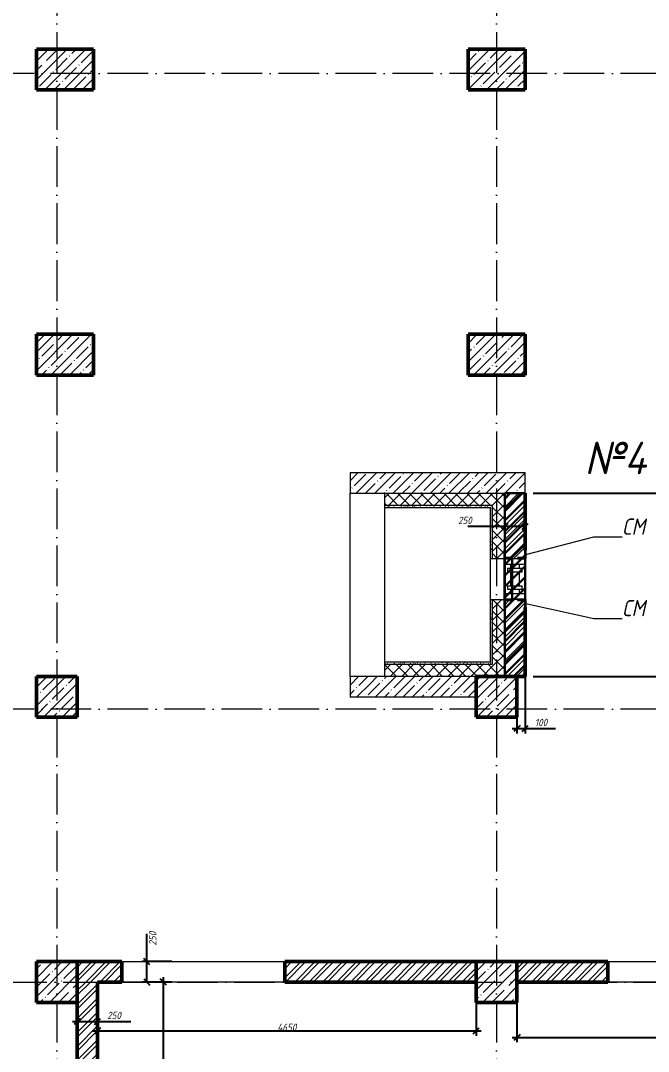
# Model space of a CAD drawing. Header units: millimetres. Extents: x -356862 to 418287, y 0 to 839748.
# Drawn here: x -273446 to -265737, y 510096 to 522746 of the extents above; entities that cross this region are included whole.
import ezdxf

# ---------------------------------------------------------------- set-up
doc = ezdxf.new("R2010")
doc.units = ezdxf.units.MM
doc.linetypes.add('50_200_ШТРИХ_1Т_ш5_п1_п1_', pattern=[700, 500, -100, 0, -100])
for name, color, linetype, lineweight in [('0) Кирпич подвал', 20, 'Continuous', 30), ('A-____-____-DIMS', 7, 'Continuous', 9), ('A-GENM-____-IDEN', 7, 'Continuous', 9), ('A-GENM-____-MCUT', 7, 'Continuous', 25), ('A-GENM-____-OTLN', 7, 'Continuous', 9), ('A-GENM-____-OTLN-1', 7, 'Continuous', 25), ('A-WALL-____-MCUT-1', 7, 'Continuous', 9), ('A-WALL-____-MCUT-2', 7, 'Continuous', 50), ('A-WALL-____-MCUT-3', 7, 'Continuous', 9), ('A-WALL-____-OTLN', 7, 'Continuous', 9), ('A-WALL-____-PATT-1', 7, 'Continuous', 9), ('A-WALL-FNSH-MCUT-1', 7, 'Continuous', 9), ('G-____-____-TEXT', 7, 'Continuous', 9), ('S-BEAM-____-OTLN', 7, 'Continuous', 9), ('S-COLS-____-MCUT', 7, 'Continuous', 50), ('S-COLS-____-OTLN', 7, 'Continuous', 9), ('S-GRID-____-OTLN-1', 7, '50_200_ШТРИХ_1Т_ш5_п1_п1_', 9)]:
    doc.layers.add(name, color=color, linetype=linetype, lineweight=lineweight)
for name, color, linetype, lineweight, true_color in [('A-WALL-____-OTLN-1', 7, 'Continuous', 9, 0x800000), ('A-WALL-____-PATT-2', 7, 'Continuous', 9, 0x787878), ('A-WALL-____-PATT-3', 9, 'Continuous', 9, 0x808080)]:
    doc.layers.add(name, color=color, linetype=linetype, lineweight=lineweight, true_color=true_color)
doc.styles.add('ISOCPEUR_I', font='isocpeui.ttf', dxfattribs={"width": 0.9, "height": 2.5})
doc.styles.add('ISOCPEUR_I_2', font='isocpeui.ttf', dxfattribs={"width": 0.85, "height": 2.3})
doc.styles.add('ISOCPEUR_I_7', font='isocpeui.ttf', dxfattribs={"width": 0.9, "height": 90})
doc.styles.add('СПДС', font='isocpeur.ttf', dxfattribs={"width": 0.9})
doc.dimstyles.new('ISO-1_8_0_9К_СРЕДНИЙ_Кладочные', dxfattribs={"dimscale": 304.8, "dimtxt": 89.638306, "dimasz": 0.246063, "dimexe": 0.19685, "dimexo": 0, "dimgap": 0, "dimtad": 1, "dimdec": 3, "dimrnd": 0.001, "dimdsep": 46, "dimtxsty": 'ISOCPEUR_I_7', "dimblk1": 'OBLIQUE', "dimblk2": 'OBLIQUE', "dimsah": 1, "dimcen": 0.09, "dimdle": 0.19685, "dimazin": 0, "dimtfac": 1, "dimtdec": 4, "dimtix": 1, "dimtmove": 2, "dimatfit": 3, "dimfxl": 1, "dimtvp": 1, "dimtolj": 1, "dimtzin": 0, "dimarcsym": 2})
doc.dimstyles.new('ISO-1_8_0_9К_СРЕДНИЙ_Кладочные_1', dxfattribs={"dimscale": 304.8, "dimtxt": 89.638306, "dimasz": 0.246063, "dimexe": 0.19685, "dimexo": 0, "dimgap": 0, "dimtad": 1, "dimdec": 3, "dimrnd": 0.001, "dimdsep": 46, "dimtxsty": 'ISOCPEUR_I_7', "dimblk1": 'OBLIQUE', "dimblk2": 'OBLIQUE', "dimsah": 1, "dimcen": 0.09, "dimdle": 0.19685, "dimazin": 0, "dimtfac": 1, "dimtdec": 4, "dimtix": 1, "dimtmove": 0, "dimatfit": 3, "dimfxl": 1, "dimtvp": 1, "dimtolj": 1, "dimtzin": 0, "dimarcsym": 2})
doc.dimstyles.new('Размера А3', dxfattribs={"dimtxt": 200, "dimasz": 100, "dimexe": 70, "dimexo": 100, "dimgap": 20, "dimtad": 1, "dimdec": 0, "dimrnd": 10, "dimzin": 0, "dimdsep": 46, "dimtxsty": 'СПДС', "dimblk": 'ARROWHEAD_6', "dimcen": 1, "dimclrd": 256, "dimclre": 256, "dimclrt": 256, "dimazin": 0, "dimtfac": 1, "dimtdec": 0, "dimtmove": 2, "dimatfit": 3, "dimfxl": 1, "dimtolj": 1, "dimtzin": 0, "dimarcsym": 0})
pattern_1 = [(45, (-350751.34, 459015.94), (-85.53659, 85.53659), []), (45, (-350694.32, 459015.94), (-85.53659, 85.53659), [])]
pattern_2 = [(45, (-350751.34, 459015.94), (-114.04925, 114.04925), []), (45, (-350637.3, 459015.94), (-114.04925, 114.04925), [201.612, -40.322, 3.353, -36.97])]
pattern_3 = [(0, (-350751.343, 459015.94), (81.28, 20.32), [3.353, -57.607, 3.353, -57.607, -325.12]), (0, (-350751.343, 459015.94), (81.28, 20.32), [-121.92, 3.353, -118.567, 3.353, -57.607, -142.24]), (0, (-350751.343, 459015.94), (81.28, 20.32), [-304.8, 3.353, -37.287, 3.353, -98.247]), (120, (-350720.863, 459026.1), (-58.2376362, 60.230545), [3.353, -57.607, 3.353, -57.607, -325.12]), (120, (-350720.863, 459026.1), (-58.2376362, 60.230545), [-121.92, 3.353, -118.567, 3.353, -57.607, -142.24]), (120, (-350720.863, 459026.1), (-58.2376362, 60.230545), [-304.8, 3.353, -37.287, 3.353, -98.247]), (240, (-350710.703, 459066.74), (-23.0423638, -80.550545), [3.353, -57.607, 3.353, -57.607, -325.12]), (240, (-350710.703, 459066.74), (-23.0423638, -80.550545), [-121.92, 3.353, -118.567, 3.353, -57.607, -142.24]), (240, (-350710.703, 459066.74), (-23.0423638, -80.550545), [-304.8, 3.353, -37.287, 3.353, -98.247])]
pattern_4 = [(45, (-350751.34, 459015.94), (-70.71068, 70.71068), []), (135, (-350751.34, 459015.94), (-70.71068, -70.71068), [])]

# ---------------------------------------------------------------- blocks, each defined once
blk = doc.blocks.new('BSC_Колонна _Прямоугольная - 500х500-V29-АР1_Кладочный план подвала в осях 1-64_Ю-ЯЯ')
at = {"layer": 'S-COLS-____-OTLN'}
h = blk.add_hatch(dxfattribs=at)
h.set_pattern_fill('FP_36', color=256, style=0, pattern_type=2)
h.set_pattern_definition([(45, (-83150, -51931.04), (-114.04925, 114.04925), []), (45, (-83035.95, -51931.04), (-114.04925, 114.04925), [201.613, -40.323, 3.353, -36.97])])
h.paths.add_polyline_path([(-250, -250), (250, -250), (250, 250), (-250, 250)], flags=0)
at = {"layer": 'S-COLS-____-MCUT'}
for p, q in [((250, 250), (-250, 250)), ((-250, 250), (-250, -250)), ((250, -250), (250, 250)), ((-250, -250), (250, -250))]:
    blk.add_line(p, q, dxfattribs=at)
blk = doc.blocks.new('BSC_Колонна _Прямоугольная - 500х500-V30-АР1_Кладочный план подвала в осях 1-64_Ю-ЯЯ')
at = {"layer": 'S-COLS-____-OTLN'}
h = blk.add_hatch(dxfattribs=at)
h.set_pattern_fill('FP_37', color=256, style=0, pattern_type=2)
h.set_pattern_definition([(45, (-83150, -55431.04), (-114.04925, 114.04925), []), (45, (-83035.95, -55431.04), (-114.04925, 114.04925), [201.613, -40.323, 3.353, -36.97])])
h.paths.add_polyline_path([(-93, -250), (250, -250), (250, 250), (-250, 250), (-250, -250)], flags=0)
at = {"layer": 'S-COLS-____-MCUT'}
for p, q in [((250, 250), (-250, 250)), ((-250, 250), (-250, -250)), ((250, -250), (250, 250)), ((-250, -250), (250, -250))]:
    blk.add_line(p, q, dxfattribs=at)
blk = doc.blocks.new('BSC_Колонна _Прямоугольная - 500х500-V34-АР1_Кладочный план подвала в осях 1-64_Ю-ЯЯ')
at = {"layer": 'S-COLS-____-OTLN'}
h = blk.add_hatch(dxfattribs=at)
h.set_pattern_fill('FP_41', color=256, style=0, pattern_type=2)
h.set_pattern_definition([(45, (-77750, -55431.04), (-114.04925, 114.04925), []), (45, (-77635.95, -55431.04), (-114.04925, 114.04925), [201.613, -40.323, 3.353, -36.97])])
h.paths.add_polyline_path([(-250, -250), (250, -250), (250, 250), (-250, 250)], flags=0)
at = {"layer": 'S-COLS-____-MCUT'}
for p, q in [((250, 250), (-250, 250)), ((-250, 250), (-250, -250)), ((250, -250), (250, 250)), ((-250, -250), (250, -250))]:
    blk.add_line(p, q, dxfattribs=at)
blk = doc.blocks.new('BSC_Колонна _Прямоугольная - 500х500-25978818-АР1_Кладочный план подвала в осях 1-64_Ю-ЯЯ')
at = {"layer": 'S-COLS-____-OTLN'}
h = blk.add_hatch(dxfattribs=at)
h.set_pattern_fill('FP_58', color=256, style=0, pattern_type=2)
h.set_pattern_definition([(45, (-77750, -51931.04), (-114.04925, 114.04925), []), (45, (-77635.95, -51931.04), (-114.04925, 114.04925), [201.613, -40.323, 3.353, -36.97])])
h.paths.add_polyline_path([(-250, -250), (250, -250), (250, 250), (-250, 250)], flags=0)
at = {"layer": 'S-COLS-____-MCUT'}
for p, q in [((250, 250), (-250, 250)), ((-250, 250), (-250, -250)), ((250, -250), (250, 250)), ((-250, -250), (250, -250))]:
    blk.add_line(p, q, dxfattribs=at)
blk = doc.blocks.new('BSC_Колонна _Прямоугольная - 500х700-V116-АР1_Кладочный план подвала в осях 1-64_Ю-ЯЯ')
at = {"layer": 'S-COLS-____-OTLN'}
h = blk.add_hatch(dxfattribs=at)
h.set_pattern_fill('FP_132', color=256, style=0, pattern_type=2)
h.set_pattern_definition([(315, (-63131.04, 77850), (114.04925, 114.04925), []), (315, (-63131.04, 77735.95), (114.04925, 114.04925), [201.613, -40.323, 3.353, -36.97])])
h.paths.add_polyline_path([(-250, 350), (-250, -350), (250, -350), (250, 350)], flags=0)
at = {"layer": 'S-COLS-____-MCUT'}
for p, q in [((250, 350), (-250, 350)), ((-250, 350), (-250, -350)), ((250, -350), (250, 350)), ((-250, -350), (250, -350))]:
    blk.add_line(p, q, dxfattribs=at)
blk = doc.blocks.new('BSC_Колонна _Прямоугольная - 500х700-V117-АР1_Кладочный план подвала в осях 1-64_Ю-ЯЯ')
at = {"layer": 'S-COLS-____-OTLN'}
h = blk.add_hatch(dxfattribs=at)
h.set_pattern_fill('FP_133', color=256, style=0, pattern_type=2)
h.set_pattern_definition([(315, (-63131.04, 83150), (114.04925, 114.04925), []), (315, (-63131.04, 83035.95), (114.04925, 114.04925), [201.613, -40.323, 3.353, -36.97])])
h.paths.add_polyline_path([(-250, -350), (250, -350), (250, 350), (-250, 350)], flags=0)
at = {"layer": 'S-COLS-____-MCUT'}
for p, q in [((250, 350), (-250, 350)), ((-250, 350), (-250, -350)), ((250, -350), (250, 350)), ((-250, -350), (250, -350))]:
    blk.add_line(p, q, dxfattribs=at)
blk = doc.blocks.new('BSC_Колонна _Прямоугольная - 500х700-V136-АР1_Кладочный план подвала в осях 1-64_Ю-ЯЯ')
at = {"layer": 'S-COLS-____-OTLN'}
h = blk.add_hatch(dxfattribs=at)
h.set_pattern_fill('FP_153', color=256, style=0, pattern_type=2)
h.set_pattern_definition([(315, (-59631.04, 77850), (114.04925, 114.04925), []), (315, (-59631.04, 77735.95), (114.04925, 114.04925), [201.613, -40.323, 3.353, -36.97])])
h.paths.add_polyline_path([(-250, 350), (-250, -350), (250, -350), (250, 350)], flags=0)
at = {"layer": 'S-COLS-____-MCUT'}
for p, q in [((250, 350), (-250, 350)), ((-250, 350), (-250, -350)), ((250, -350), (250, 350)), ((-250, -350), (250, -350))]:
    blk.add_line(p, q, dxfattribs=at)
blk = doc.blocks.new('BSC_Колонна _Прямоугольная - 500х700-V137-АР1_Кладочный план подвала в осях 1-64_Ю-ЯЯ')
at = {"layer": 'S-COLS-____-OTLN'}
h = blk.add_hatch(dxfattribs=at)
h.set_pattern_fill('FP_154', color=256, style=0, pattern_type=2)
h.set_pattern_definition([(315, (-59631.04, 83150), (114.04925, 114.04925), []), (315, (-59631.04, 83035.95), (114.04925, 114.04925), [201.613, -40.323, 3.353, -36.97])])
h.paths.add_polyline_path([(-250, -350), (250, -350), (250, 350), (-250, 350)], flags=0)
at = {"layer": 'S-COLS-____-MCUT'}
for p, q in [((250, 350), (-250, 350)), ((-250, 350), (-250, -350)), ((250, -350), (250, 350)), ((-250, -350), (250, -350))]:
    blk.add_line(p, q, dxfattribs=at)
blk = doc.blocks.new('154_Стойка_СКБ_Уголок - СМ-1555_250-37025294-АР1_Кладочный план подвала в осях 1-64_Ю-ЯЯ')
at = {"layer": 'A-GENM-____-MCUT'}
for p, q in [((125, 183), (125, 83)), ((225, 183), (125, 183)), ((133, 83), (133, 175)), ((133, 175), (225, 175)), ((225, 175), (225, 183)), ((125, 83), (133, 83)), ((133, 17), (125, 17)), ((125, 17), (125, -83)), ((133, -75), (133, 17)), ((125, -83), (225, -83)), ((225, -75), (133, -75)), ((225, -83), (225, -75))]:
    blk.add_line(p, q, dxfattribs=at)
blk = doc.blocks.new('Стойка_Влож_Полоса боковая - Полоса-28213942-АР1_Кладочный план подвала в осях 1-64_Ю-ЯЯ')
at = {"layer": 'A-GENM-____-OTLN'}
for p, q in [((-5, 60), (0, 60)), ((-5, -60), (-5, 60)), ((0, 33), (0, -33)), ((0, -60), (-5, -60))]:
    blk.add_line(p, q, dxfattribs=at)
blk = doc.blocks.new('ПР_Уголок - ПР_Уголок-37037587-АР1_Кладочный план подвала в осях 1-64_Ю-ЯЯ')
at = {"layer": 'S-BEAM-____-OTLN'}
for p, q in [((83244, 56626), (83244, 57131)), ((83319, 57056), (83319, 57006)), ((83319, 56966), (83319, 56791)), ((83319, 56751), (83319, 56701))]:
    blk.add_line(p, q, dxfattribs=at)
blk = doc.blocks.new('ПР_Уголок - ПР_Уголок-37037741-АР1_Кладочный план подвала в осях 1-64_Ю-ЯЯ')
at = {"layer": 'S-BEAM-____-OTLN'}
for p, q in [((83431, 57006), (83431, 57056)), ((83506, 57131), (83506, 56626)), ((83431, 56791), (83431, 56966)), ((83431, 56701), (83431, 56751))]:
    blk.add_line(p, q, dxfattribs=at)
blk = doc.blocks.new('ПР_Уголок - ПР_Уголок-37038198-АР1_Кладочный план подвала в осях 1-64_Ю-ЯЯ')
at = {"layer": 'S-BEAM-____-OTLN'}
for p, q in [((0, -6), (0, 0)), ((250, 0), (250, -6)), ((0, -75), (0, -6)), ((250, -6), (0, -6)), ((250, -75), (0, -75)), ((250, -6), (250, -75))]:
    blk.add_line(p, q, dxfattribs=at)
blk = doc.blocks.new('ПР_Уголок - ПР_Уголок-37038295-АР1_Кладочный план подвала в осях 1-64_Ю-ЯЯ')
at = {"layer": 'S-BEAM-____-OTLN'}
for p, q in [((0, 6), (0, 75)), ((0, 75), (250, 75)), ((0, 0), (0, 6)), ((0, 6), (250, 6)), ((250, 75), (250, 6)), ((250, 6), (250, 0))]:
    blk.add_line(p, q, dxfattribs=at)
blk = doc.blocks.new('ПР_Пластина - ПР_Пластина-27605713-АР1_Кладочный план подвала в осях 1-64_Ю-ЯЯ')
at = {"layer": 'S-BEAM-____-OTLN'}
for p, q in [((40, 180), (0, 180)), ((0, 180), (0, 0)), ((40, 0), (40, 180)), ((0, 0), (40, 0))]:
    blk.add_line(p, q, dxfattribs=at)
blk = doc.blocks.new('_Oblique')
at = {"color": 0, "linetype": 'ByBlock', "lineweight": -2}
blk.add_line((-0.5, -0.5), (0.5, 0.5), dxfattribs=at)
blk = doc.blocks.new('*D8335')
at = {"layer": 'A-____-____-DIMS', "color": 0, "lineweight": -2, "transparency": 16777216}
for p, q in [((-267501, 516537), (-267956, 516537)), ((-267251, 516537), (-267561, 516537)), ((-267501, 516528), (-267501, 516597)), ((-267251, 516528), (-267251, 516597))]:
    blk.add_line(p, q, dxfattribs=at)
at = {"layer": 'Defpoints', "color": 0, "transparency": 16777216}
for p in [(-267501, 516528), (-267251, 516537), (-267251, 516528)]:
    blk.add_point(p, dxfattribs=at)
at = {"layer": 'A-____-____-DIMS', "color": 0, "lineweight": -2, "transparency": 16777216, "xscale": 75, "yscale": 75, "zscale": 75, "rotation": 180}
blk.add_blockref('_Oblique', (-267501, 516537), dxfattribs=at)
at = {"layer": 'A-____-____-DIMS', "color": 0, "lineweight": -2, "transparency": 16777216, "xscale": 75, "yscale": 75, "zscale": 75}
blk.add_blockref('_Oblique', (-267251, 516537), dxfattribs=at)
at = {"layer": 'A-____-____-DIMS', "color": 0, "transparency": 16777216, "insert": (-268075, 516657), "char_height": 90, "width": 409.58, "attachment_point": 1, "line_spacing_factor": 1.149209, "style": 'ISOCPEUR_I_7'}
blk.add_mtext('\\A1;250', dxfattribs=at)
blk = doc.blocks.new('*D8348')
at = {"layer": 'A-____-____-DIMS', "color": 0, "lineweight": -2, "transparency": 16777216}
for p, q in [((-271895, 511197), (-271895, 511540)), ((-271895, 510947), (-271895, 511257)), ((-271588, 511197), (-271955, 511197)), ((-271588, 510947), (-271955, 510947))]:
    blk.add_line(p, q, dxfattribs=at)
at = {"layer": 'Defpoints', "color": 0, "transparency": 16777216}
for p in [(-271588, 511197), (-271895, 510947), (-271588, 510947)]:
    blk.add_point(p, dxfattribs=at)
at = {"layer": 'A-____-____-DIMS', "color": 0, "lineweight": -2, "transparency": 16777216, "xscale": 75, "yscale": 75, "zscale": 75}
for p, rotation in [((-271895, 511197), 90), ((-271895, 510947), 270)]:
    blk.add_blockref('_Oblique', p, dxfattribs=dict(at, rotation=rotation))
at = {"layer": 'A-____-____-DIMS', "color": 0, "transparency": 16777216, "insert": (-271869, 511395), "char_height": 90, "width": 409.58, "attachment_point": 1, "rotation": 90, "line_spacing_factor": 1.149209, "style": 'ISOCPEUR_I_7'}
blk.add_mtext('\\A1;250', dxfattribs=at)
blk = doc.blocks.new('*D8349')
at = {"layer": 'A-____-____-DIMS', "color": 0, "lineweight": -2, "transparency": 16777216}
for p, q in [((-271694, 511007), (-271694, 505387)), ((-271588, 510947), (-271754, 510947)), ((-272751, 505447), (-271634, 505447))]:
    blk.add_line(p, q, dxfattribs=at)
at = {"layer": 'Defpoints', "color": 0, "transparency": 16777216}
for p in [(-271588, 510947), (-272751, 505447), (-271694, 505447)]:
    blk.add_point(p, dxfattribs=at)
at = {"layer": 'A-____-____-DIMS', "color": 0, "lineweight": -2, "transparency": 16777216, "xscale": 75, "yscale": 75, "zscale": 75}
for p, rotation in [((-271694, 510947), 90), ((-271694, 505447), 270)]:
    blk.add_blockref('_Oblique', p, dxfattribs=dict(at, rotation=rotation))
at = {"layer": 'A-____-____-DIMS', "color": 0, "transparency": 16777216, "insert": (-271739, 508197), "char_height": 90, "width": 546.1, "attachment_point": 5, "rotation": 90, "style": 'ISOCPEUR_I_7'}
blk.add_mtext('\\A1;5500', dxfattribs=at)
blk = doc.blocks.new('*D8352')
at = {"layer": 'A-____-____-DIMS', "color": 0, "lineweight": -2, "transparency": 16777216}
for p, q in [((-272751, 510697), (-272751, 510402)), ((-272811, 510462), (-272501, 510462)), ((-272501, 510453), (-272501, 510522)), ((-272501, 510462), (-272093, 510462))]:
    blk.add_line(p, q, dxfattribs=at)
at = {"layer": 'Defpoints', "color": 0, "transparency": 16777216}
for p in [(-272751, 510697), (-272501, 510462), (-272501, 510453)]:
    blk.add_point(p, dxfattribs=at)
at = {"layer": 'A-____-____-DIMS', "color": 0, "lineweight": -2, "transparency": 16777216, "xscale": 75, "yscale": 75, "zscale": 75, "rotation": 180}
blk.add_blockref('_Oblique', (-272751, 510462), dxfattribs=at)
at = {"layer": 'A-____-____-DIMS', "color": 0, "lineweight": -2, "transparency": 16777216, "xscale": 75, "yscale": 75, "zscale": 75}
blk.add_blockref('_Oblique', (-272501, 510462), dxfattribs=at)
at = {"layer": 'A-____-____-DIMS', "color": 0, "transparency": 16777216, "insert": (-272384, 510582), "char_height": 90, "width": 409.58, "attachment_point": 1, "line_spacing_factor": 1.149209, "style": 'ISOCPEUR_I_7'}
blk.add_mtext('\\A1;250', dxfattribs=at)
blk = doc.blocks.new('*D8353')
at = {"layer": 'A-____-____-DIMS', "color": 0, "lineweight": -2, "transparency": 16777216}
for p, q in [((-267851, 510947), (-267851, 510287)), ((-272501, 510453), (-272501, 510287)), ((-272561, 510347), (-267791, 510347))]:
    blk.add_line(p, q, dxfattribs=at)
at = {"layer": 'Defpoints', "color": 0, "transparency": 16777216}
for p in [(-267851, 510947), (-272501, 510453), (-267851, 510347)]:
    blk.add_point(p, dxfattribs=at)
at = {"layer": 'A-____-____-DIMS', "color": 0, "lineweight": -2, "transparency": 16777216, "xscale": 75, "yscale": 75, "zscale": 75, "rotation": 180}
blk.add_blockref('_Oblique', (-272501, 510347), dxfattribs=at)
at = {"layer": 'A-____-____-DIMS', "color": 0, "lineweight": -2, "transparency": 16777216, "xscale": 75, "yscale": 75, "zscale": 75}
blk.add_blockref('_Oblique', (-267851, 510347), dxfattribs=at)
at = {"layer": 'A-____-____-DIMS', "color": 0, "transparency": 16777216, "insert": (-270176, 510392), "char_height": 90, "width": 562.65, "attachment_point": 5, "style": 'ISOCPEUR_I_7'}
blk.add_mtext('\\A1;4650', dxfattribs=at)
blk = doc.blocks.new('*D8354')
at = {"layer": 'A-____-____-DIMS', "color": 0, "lineweight": -2, "transparency": 16777216}
for p, q in [((-267351, 510947), (-267351, 510207)), ((-263711, 510939), (-263711, 510207)), ((-267411, 510267), (-263651, 510267))]:
    blk.add_line(p, q, dxfattribs=at)
at = {"layer": 'Defpoints', "color": 0, "transparency": 16777216}
for p in [(-267351, 510947), (-263711, 510939), (-263711, 510267)]:
    blk.add_point(p, dxfattribs=at)
at = {"layer": 'A-____-____-DIMS', "color": 0, "lineweight": -2, "transparency": 16777216, "xscale": 75, "yscale": 75, "zscale": 75, "rotation": 180}
blk.add_blockref('_Oblique', (-267351, 510267), dxfattribs=at)
at = {"layer": 'A-____-____-DIMS', "color": 0, "lineweight": -2, "transparency": 16777216, "xscale": 75, "yscale": 75, "zscale": 75}
blk.add_blockref('_Oblique', (-263711, 510267), dxfattribs=at)
at = {"layer": 'A-____-____-DIMS', "color": 0, "transparency": 16777216, "insert": (-265531, 510312), "char_height": 90, "width": 562.65, "attachment_point": 5, "style": 'ISOCPEUR_I_7'}
blk.add_mtext('\\A1;3640', dxfattribs=at)
blk = doc.blocks.new('*D8388')
at = {"layer": 'A-____-____-DIMS', "color": 0, "lineweight": -2, "transparency": 16777216}
for p, q in [((-267251, 514697), (-267251, 513998)), ((-267351, 514197), (-267351, 513998)), ((-267411, 514058), (-267251, 514058)), ((-267251, 514058), (-266877, 514058))]:
    blk.add_line(p, q, dxfattribs=at)
at = {"layer": 'Defpoints', "color": 0, "transparency": 16777216}
for p in [(-267251, 514697), (-267351, 514197), (-267251, 514058)]:
    blk.add_point(p, dxfattribs=at)
at = {"layer": 'A-____-____-DIMS', "color": 0, "lineweight": -2, "transparency": 16777216, "xscale": 75, "yscale": 75, "zscale": 75, "rotation": 180}
blk.add_blockref('_Oblique', (-267351, 514058), dxfattribs=at)
at = {"layer": 'A-____-____-DIMS', "color": 0, "lineweight": -2, "transparency": 16777216, "xscale": 75, "yscale": 75, "zscale": 75}
blk.add_blockref('_Oblique', (-267251, 514058), dxfattribs=at)
at = {"layer": 'A-____-____-DIMS', "color": 0, "transparency": 16777216, "insert": (-267131, 514178), "char_height": 90, "width": 368.21, "attachment_point": 1, "line_spacing_factor": 1.149209, "style": 'ISOCPEUR_I_7'}
blk.add_mtext('\\A1;100', dxfattribs=at)
blk = doc.blocks.new('ARROWHEAD_6')
at = {"color": 0, "linetype": 'Continuous'}
for p, q in [((0, 0), (-1, 0)), ((-0.5, -0.5), (0.5, 0.5))]:
    blk.add_line(p, q, dxfattribs=at)
blk = doc.blocks.new('*D8512')
at = {"lineweight": -2, "transparency": 16777216}
for p, q in [((-267151, 516947), (-264760, 516947)), ((-264830, 514797), (-264830, 516847)), ((-267151, 514697), (-264760, 514697))]:
    blk.add_line(p, q, dxfattribs=at)
at = {"layer": 'Defpoints', "color": 0, "transparency": 16777216}
for p in [(-267251, 516947), (-264830, 516947), (-267251, 514697)]:
    blk.add_point(p, dxfattribs=at)
at = {"lineweight": -2, "transparency": 16777216, "xscale": 100, "yscale": 100, "zscale": 100}
for p, rotation in [((-264830, 516947), 90), ((-264830, 514697), 270)]:
    blk.add_blockref('ARROWHEAD_6', p, dxfattribs=dict(at, rotation=rotation))
at = {"lineweight": 25, "transparency": 16777216, "insert": (-264950, 515822), "char_height": 200, "attachment_point": 5, "rotation": 90, "style": 'СПДС'}
blk.add_mtext('\\A1;2250', dxfattribs=at)

msp = doc.modelspace()

# ---------------------------------------------------------------- hatches: boundary and pattern name
at = {"layer": '0) Кирпич подвал', "lineweight": 30}
h = msp.add_hatch(dxfattribs=at)
h.set_pattern_fill('ANSI31', color=256, scale=30)
h.paths.add_polyline_path([(-267501.3432, 516946.983), (-267251.3432, 516946.983), (-267251.3432, 514696.983), (-267501.3432, 514696.983)])
at = {"layer": 'A-WALL-____-PATT-1'}
h = msp.add_hatch(dxfattribs=at)
h.set_pattern_fill('FP_1', color=256, style=0, pattern_type=2)
h.set_pattern_definition(pattern_2)
h.paths.add_polyline_path([(-269401.3432, 516946.983), (-267251.3432, 516946.983), (-267251.3432, 517196.983), (-269401.3432, 517196.983)], flags=0)
h = msp.add_hatch(dxfattribs=at)
h.set_pattern_fill('FP_202', color=256, style=0, pattern_type=2)
h.set_pattern_definition(pattern_4)
h.paths.add_polyline_path([(-267651.3432, 516796.983), (-267651.3432, 516946.983), (-268976.3432, 516946.983), (-268976.3432, 516796.983), (-267676.3432, 516796.983)], flags=0)
h = msp.add_hatch(dxfattribs=at)
h.set_pattern_fill('FP_202', color=256, style=0, pattern_type=2)
h.set_pattern_definition(pattern_4)
h.paths.add_polyline_path([(-267501.3432, 514696.983), (-267501.3432, 515309.6589), (-267651.3432, 515309.6589), (-267651.3432, 514696.983)], flags=0)
h.paths.add_polyline_path([(-267501.3432, 516469.6589), (-267501.3432, 516946.983), (-267651.3432, 516946.983), (-267651.3432, 516469.6589)], flags=0)
h = msp.add_hatch(dxfattribs=at)
h.set_pattern_fill('FP_202', color=256, style=0, pattern_type=2)
h.set_pattern_definition(pattern_4)
h.paths.add_polyline_path([(-267651.3432, 515309.6589), (-267501.3432, 515309.6589), (-267501.3432, 515541.983), (-267509.3432, 515541.983), (-267509.3432, 515641.983), (-267651.3432, 515641.983), (-267651.3432, 515432.9278)], flags=0)
h.paths.add_polyline_path([(-267651.3432, 516146.983), (-267509.3432, 516146.983), (-267509.3432, 516246.983), (-267501.3432, 516246.983), (-267501.3432, 516469.6589), (-267651.3432, 516469.6589), (-267651.3432, 516240.1715)], flags=0)
h = msp.add_hatch(dxfattribs=at)
h.set_pattern_fill('FP_202', color=256, style=0, pattern_type=2)
h.set_pattern_definition(pattern_4)
h.paths.add_polyline_path([(-267651.3432, 514696.983), (-267651.3432, 514846.983), (-268976.3432, 514846.983), (-268976.3432, 514696.983), (-267676.3432, 514696.983)], flags=0)
h = msp.add_hatch(dxfattribs=at)
h.set_pattern_fill('FP_1', color=256, style=0, pattern_type=2)
h.set_pattern_definition(pattern_2)
h.paths.add_polyline_path([(-269401.3432, 514446.983), (-269151.3432, 514446.983), (-269151.3432, 514696.983), (-269401.3432, 514696.983)], flags=0)
h = msp.add_hatch(dxfattribs=at)
h.set_pattern_fill('FP_1', color=256, style=0, pattern_type=2)
h.set_pattern_definition(pattern_2)
h.paths.add_polyline_path([(-267851.3432, 514446.983), (-267851.3432, 514696.983), (-269151.3432, 514696.983), (-269151.3432, 514446.983)], flags=0)
at = {"layer": 'A-WALL-____-PATT-2'}
h = msp.add_hatch(dxfattribs=at)
h.set_pattern_fill('FP_53', color=256, style=0, pattern_type=2)
h.set_pattern_definition(pattern_1)
h.paths.add_polyline_path([(-267351.3432, 514696.983), (-267251.3432, 514696.983), (-267251.3432, 515309.6589), (-267501.3432, 515309.6589), (-267501.3432, 514696.983)], flags=0)
h.paths.add_polyline_path([(-267251.3432, 516469.6589), (-267251.3432, 516946.983), (-267501.3432, 516946.983), (-267501.3432, 516469.6589)], flags=0)
h = msp.add_hatch(dxfattribs=at)
h.set_pattern_fill('FP_61', color=256, style=0, pattern_type=2)
h.set_pattern_definition([(45, (-350751.34, 459015.94), (-85.5373, 85.5373), []), (45, (-350694.32, 459015.94), (-85.5373, 85.5373), [])])
h.paths.add_polyline_path([(-267251.3432, 515309.6589), (-267251.3432, 515633.983), (-267343.3432, 515633.983), (-267343.3432, 515641.983), (-267409.3432, 515641.983), (-267409.3432, 515633.983), (-267501.3432, 515633.983), (-267501.3432, 515309.6589)], flags=0)
h.paths.add_polyline_path([(-267343.3432, 516146.983), (-267343.3432, 516154.983), (-267251.3432, 516154.983), (-267251.3432, 516469.6589), (-267501.3432, 516469.6589), (-267501.3432, 516154.983), (-267409.3432, 516154.983), (-267409.3432, 516146.983)], flags=0)
h = msp.add_hatch(dxfattribs=at)
h.set_pattern_fill('FP_53', color=256, style=0, pattern_type=2)
h.set_pattern_definition(pattern_1)
h.paths.add_polyline_path([(-267851.3432, 510946.983), (-267851.3432, 511196.983), (-270201.3432, 511196.983), (-270201.3432, 510946.983)], flags=0)
h.paths.add_polyline_path([(-272751.3432, 510946.983), (-272201.3432, 510946.983), (-272201.3432, 511196.983), (-272751.3432, 511196.983)], flags=0)
h = msp.add_hatch(dxfattribs=at)
h.set_pattern_fill('FP_53', color=256, style=0, pattern_type=2)
h.set_pattern_definition(pattern_1)
h.paths.add_polyline_path([(-267351.3432, 510946.983), (-266236.3432, 510946.983), (-266236.3432, 511196.983), (-267351.3432, 511196.983)], flags=0)
h.paths.add_polyline_path([(-262001.3432, 510946.983), (-262001.3432, 511196.983), (-262261.3432, 511196.983), (-262261.3432, 510946.983)], flags=0)
h.paths.add_polyline_path([(-265486.3432, 510946.983), (-263711.3432, 510946.983), (-263711.3432, 511196.983), (-265486.3432, 511196.983)], flags=0)
h = msp.add_hatch(dxfattribs=at)
h.set_pattern_fill('FP_53', color=256, style=0, pattern_type=2)
h.set_pattern_definition(pattern_1)
h.paths.add_polyline_path([(-272501.3432, 502246.983), (-272501.3432, 510946.983), (-272751.3432, 510946.983), (-272751.3432, 502246.983)], flags=0)
at = {"layer": 'A-WALL-____-PATT-3'}
h = msp.add_hatch(dxfattribs=at)
h.set_pattern_fill('FP_201', color=256, style=0, pattern_type=2)
h.set_pattern_definition(pattern_3)
h.paths.add_polyline_path([(-267676.3432, 516771.983), (-267676.3432, 516796.983), (-268976.3432, 516796.983), (-268976.3432, 516771.983)], flags=0)
h = msp.add_hatch(dxfattribs=at)
h.set_pattern_fill('FP_201', color=256, style=0, pattern_type=2)
h.set_pattern_definition(pattern_3)
h.paths.add_polyline_path([(-267651.3432, 514846.983), (-267651.3432, 515309.6589), (-267676.3432, 515309.6589), (-267676.3432, 514846.983)], flags=0)
h.paths.add_polyline_path([(-267651.3432, 516469.6589), (-267651.3432, 516796.983), (-267676.3432, 516796.983), (-267676.3432, 516469.6589)], flags=0)
h = msp.add_hatch(dxfattribs=at)
h.set_pattern_fill('FP_201', color=256, style=0, pattern_type=2)
h.set_pattern_definition(pattern_3)
h.paths.add_polyline_path([(-267651.3432, 515309.6589), (-267651.3432, 515641.983), (-267676.3432, 515641.983), (-267676.3432, 515309.6589)], flags=0)
h.paths.add_polyline_path([(-267651.3432, 516146.983), (-267651.3432, 516469.6589), (-267676.3432, 516469.6589), (-267676.3432, 516146.983)], flags=0)
h = msp.add_hatch(dxfattribs=at)
h.set_pattern_fill('FP_201', color=256, style=0, pattern_type=2)
h.set_pattern_definition(pattern_3)
h.paths.add_polyline_path([(-267676.3432, 514846.983), (-267676.3432, 514871.983), (-268976.3432, 514871.983), (-268976.3432, 514846.983), (-267694.4884, 514846.983)], flags=0)

# ---------------------------------------------------------------- linework, layer by layer
at = {"color": 5, "lineweight": 30}
msp.add_lwpolyline([(-267409.3432, 515641.983), (-267409.3432, 516150.983)], dxfattribs=at)
at = {"layer": '0) Кирпич подвал', "lineweight": 30}
msp.add_lwpolyline([(-267501.3432, 516946.983), (-267251.3432, 516946.983), (-267251.3432, 514696.983), (-267501.3432, 514696.983)], close=True, dxfattribs=at)
at = {"layer": 'A-GENM-____-IDEN'}
for p, q in [((-267243.3432, 516194.483), (-266405.7877, 516409.2949)), ((-266405.7877, 516409.2949), (-266058.0803, 516409.2949)), ((-267243.3432, 515594.483), (-266405.7877, 515409.2949)), ((-266405.7877, 515409.2949), (-266058.0803, 515409.2949))]:
    msp.add_line(p, q, dxfattribs=at)
at = {"layer": 'A-WALL-____-MCUT-1'}
for p, q in [((-267251.3432, 517196.983), (-269401.3432, 517196.983)), ((-269401.3432, 517196.983), (-269401.3432, 516946.983)), ((-267251.3432, 516946.983), (-267251.3432, 517196.983)), ((-269401.3432, 516946.983), (-267251.3432, 516946.983)), ((-267501.3432, 516246.983), (-267501.3432, 516946.983)), ((-267501.3432, 514696.983), (-267501.3432, 515541.983)), ((-269151.3432, 514696.983), (-269401.3432, 514696.983)), ((-269401.3432, 514696.983), (-269401.3432, 514446.983)), ((-267851.3432, 514696.983), (-269151.3432, 514696.983)), ((-269401.3432, 514446.983), (-267851.3432, 514446.983))]:
    msp.add_line(p, q, dxfattribs=at)
at = {"layer": 'A-WALL-____-MCUT-2'}
for p, q in [((-267251.3432, 516946.983), (-267251.3432, 516246.983)), ((-267251.3432, 514696.983), (-267251.3432, 515541.983)), ((-267351.3432, 514696.983), (-267251.3432, 514696.983)), ((-272201.3432, 511196.983), (-272751.3432, 511196.983)), ((-272201.3432, 510946.983), (-272201.3432, 511196.983)), ((-267851.3432, 511196.983), (-270201.3432, 511196.983)), ((-270201.3432, 511196.983), (-270201.3432, 510946.983)), ((-266236.3432, 511196.983), (-267351.3432, 511196.983)), ((-266236.3432, 510946.983), (-266236.3432, 511196.983)), ((-272501.3432, 510946.983), (-272201.3432, 510946.983)), ((-272501.3432, 502246.983), (-272501.3432, 510946.983)), ((-270201.3432, 510946.983), (-267851.3432, 510946.983)), ((-267351.3432, 510946.983), (-266236.3432, 510946.983)), ((-272751.3432, 510696.983), (-272751.3432, 505446.983))]:
    msp.add_line(p, q, dxfattribs=at)
at = {"layer": 'A-WALL-____-MCUT-3'}
for p, q in [((-268976.3432, 516946.983), (-268976.3432, 516796.983)), ((-267651.3432, 516796.983), (-268976.3432, 516796.983)), ((-267651.3432, 516146.983), (-267651.3432, 516796.983)), ((-267651.3432, 516146.983), (-267509.3432, 516146.983)), ((-267651.3432, 515641.983), (-267509.3432, 515641.983)), ((-267651.3432, 514846.983), (-267651.3432, 515641.983)), ((-268976.3432, 514846.983), (-268976.3432, 514696.983)), ((-268976.3432, 514846.983), (-267651.3432, 514846.983))]:
    msp.add_line(p, q, dxfattribs=at)
at = {"layer": 'A-WALL-____-OTLN'}
for p, q in [((-269401.3432, 514696.983), (-269401.3432, 516946.983)), ((-268976.3432, 516771.983), (-268976.3432, 514871.983)), ((-267676.3432, 515641.983), (-267676.3432, 516146.983))]:
    msp.add_line(p, q, dxfattribs=at)
at = {"layer": 'A-WALL-____-OTLN-1'}
for p, q in [((-267251.3432, 516071.983), (-267251.3432, 515716.983)), ((-272201.3432, 511196.983), (-270201.3432, 511196.983)), ((-266236.3432, 511196.983), (-265486.3432, 511196.983)), ((-270201.3432, 510946.983), (-272201.3432, 510946.983)), ((-265486.3432, 510946.983), (-266236.3432, 510946.983))]:
    msp.add_line(p, q, dxfattribs=at)
at = {"layer": 'A-WALL-FNSH-MCUT-1'}
for p, q in [((-268976.3432, 516796.983), (-268976.3432, 516771.983)), ((-268976.3432, 516771.983), (-267676.3432, 516771.983)), ((-267676.3432, 516146.983), (-267676.3432, 516771.983)), ((-267676.3432, 516146.983), (-267651.3432, 516146.983)), ((-267676.3432, 514871.983), (-267676.3432, 515641.983)), ((-267676.3432, 515641.983), (-267651.3432, 515641.983)), ((-267676.3432, 514871.983), (-268976.3432, 514871.983)), ((-268976.3432, 514871.983), (-268976.3432, 514846.983))]:
    msp.add_line(p, q, dxfattribs=at)
at = {"layer": 'S-GRID-____-OTLN-1'}
for p, q in [((-273001.3432, 549908.7924), (-273001.3432, 499110.3507)), ((-267601.3432, 549908.7924), (-267601.3432, 499110.3507)), ((-246676.9366, 522096.983), (-355420.1134, 522096.983)), ((-246676.9366, 514296.983), (-355420.1134, 514296.983)), ((-283424.5728, 510946.983), (-246676.9366, 510946.983))]:
    msp.add_line(p, q, dxfattribs=at)

# ---------------------------------------------------------------- block references
at = {"layer": 'A-GENM-____-OTLN'}
for p, rotation in [((-267376.3432, 516146.983), 90.00000000000001), ((-267376.3432, 515641.983), 270)]:
    msp.add_blockref('Стойка_Влож_Полоса боковая - Полоса-28213942-АР1_Кладочный план подвала в осях 1-64_Ю-ЯЯ', p, dxfattribs=dict(at, rotation=rotation))
at = {"layer": 'A-GENM-____-OTLN-1'}
for p, rotation in [((-267326.3432, 516021.983), 90), ((-267426.3432, 515766.983), 270)]:
    msp.add_blockref('154_Стойка_СКБ_Уголок - СМ-1555_250-37025294-АР1_Кладочный план подвала в осях 1-64_Ю-ЯЯ', p, dxfattribs=dict(at, rotation=rotation))
at = {"layer": 'S-BEAM-____-OTLN'}
for name, p in [('ПР_Уголок - ПР_Уголок-37037587-АР1_Кладочный план подвала в осях 1-64_Ю-ЯЯ', (-350751.3432, 459015.941)), ('ПР_Уголок - ПР_Уголок-37038198-АР1_Кладочный план подвала в осях 1-64_Ю-ЯЯ', (-267501.3432, 516146.983)), ('ПР_Уголок - ПР_Уголок-37037741-АР1_Кладочный план подвала в осях 1-64_Ю-ЯЯ', (-350751.3432, 459015.941)), ('ПР_Уголок - ПР_Уголок-37038295-АР1_Кладочный план подвала в осях 1-64_Ю-ЯЯ', (-267501.3432, 515641.983))]:
    msp.add_blockref(name, p, dxfattribs=at)
at = {"layer": 'S-BEAM-____-OTLN', "rotation": 269.9999999999999}
for p in [(-267466.3432, 516021.983), (-267466.3432, 515806.983)]:
    msp.add_blockref('ПР_Пластина - ПР_Пластина-27605713-АР1_Кладочный план подвала в осях 1-64_Ю-ЯЯ', p, dxfattribs=at)
at = {"layer": 'S-COLS-____-OTLN', "rotation": 89.9999999999999}
for name, p in [('BSC_Колонна _Прямоугольная - 500х700-V116-АР1_Кладочный план подвала в осях 1-64_Ю-ЯЯ', (-272901.3432, 522146.983)), ('BSC_Колонна _Прямоугольная - 500х700-V117-АР1_Кладочный план подвала в осях 1-64_Ю-ЯЯ', (-267601.3432, 522146.983)), ('BSC_Колонна _Прямоугольная - 500х700-V136-АР1_Кладочный план подвала в осях 1-64_Ю-ЯЯ', (-272901.3432, 518646.983)), ('BSC_Колонна _Прямоугольная - 500х700-V137-АР1_Кладочный план подвала в осях 1-64_Ю-ЯЯ', (-267601.3432, 518646.983))]:
    msp.add_blockref(name, p, dxfattribs=at)
at = {"layer": 'S-COLS-____-OTLN'}
for name, p in [('BSC_Колонна _Прямоугольная - 500х500-V34-АР1_Кладочный план подвала в осях 1-64_Ю-ЯЯ', (-273001.3432, 514446.983)), ('BSC_Колонна _Прямоугольная - 500х500-V30-АР1_Кладочный план подвала в осях 1-64_Ю-ЯЯ', (-267601.3432, 514446.983)), ('BSC_Колонна _Прямоугольная - 500х500-25978818-АР1_Кладочный план подвала в осях 1-64_Ю-ЯЯ', (-273001.3432, 510946.983)), ('BSC_Колонна _Прямоугольная - 500х500-V29-АР1_Кладочный план подвала в осях 1-64_Ю-ЯЯ', (-267601.3432, 510946.983))]:
    msp.add_blockref(name, p, dxfattribs=at)

# ---------------------------------------------------------------- texts
at = {"layer": 'A-GENM-____-IDEN', "char_height": 200, "width": 367.974562, "attachment_point": 1, "style": 'ISOCPEUR_I_2'}
for insert in [(-266058.0803, 516636.411), (-266058.0803, 515636.411)]:
    msp.add_mtext('СМ', dxfattribs=dict(at, insert=insert))
at = {"layer": 'G-____-____-TEXT', "insert": (-266521.19, 517578.3179), "char_height": 400, "width": 2763.416813, "attachment_point": 1, "style": 'ISOCPEUR_I'}
msp.add_mtext('№4', dxfattribs=at)

# ---------------------------------------------------------------- dimensions: what is measured, and where the dimension line sits
at = {"color": 18, "lineweight": 25, "true_color": 0x000000}
dim = msp.add_linear_dim(base=(-264829.8199, 516946.983), p1=(-267251.3432, 514696.983), p2=(-267251.3432, 516946.983), angle=90, dimstyle='Размера А3', dxfattribs=at)
dim.commit()
dim.dimension.update_dxf_attribs({"geometry": '*D8512', "text_midpoint": (-264949.8199, 515821.983)})
at = {"layer": 'A-____-____-DIMS'}
for base, p1, p2, override, picture, middle in [((-267251.3432, 516536.822), (-267501.3432, 516527.726), (-267251.3432, 516527.726), {"dimtxt": 400, "dimpost": '<>', "dimfxl": 250}, '*D8335', (-267870.2744, 516536.822)), ((-267251.3432, 514058.3158), (-267351.3432, 514196.983), (-267251.3432, 514696.983), {"dimtxt": 400, "dimpost": '<>', "dimfxl": 509.901951}, '*D8388', (-266946.6498, 514058.3158)), ((-272501.3432, 510462.3356), (-272751.3432, 510696.983), (-272501.3432, 510453.2396), {"dimtxt": 400, "dimpost": '<>', "dimfxl": 349.15731}, '*D8352', (-272178.9745, 510462.3356))]:
    dim = msp.add_linear_dim(base=base, p1=p1, p2=p2, dimstyle='ISO-1_8_0_9К_СРЕДНИЙ_Кладочные_1', override=override, dxfattribs=at)
    dim.commit()
    dim.dimension.update_dxf_attribs({"geometry": picture, "text_midpoint": middle, "dimtype": 160})
dim = msp.add_linear_dim(base=(-271895.0734, 510946.983), p1=(-271587.8136, 511196.983), p2=(-271587.8136, 510946.983), angle=90, dimstyle='ISO-1_8_0_9К_СРЕДНИЙ_Кладочные_1', override={"dimtxt": 400, "dimpost": '<>', "dimfxl": 250}, dxfattribs=at)
dim.commit()
dim.dimension.update_dxf_attribs({"geometry": '*D8348', "text_midpoint": (-271809.0416, 511540.0145), "dimtype": 160, "text_rotation": 90})
dim = msp.add_linear_dim(base=(-271693.8796, 505446.983), p1=(-271587.8136, 510946.983), p2=(-272751.3432, 505446.983), angle=90, dimstyle='ISO-1_8_0_9К_СРЕДНИЙ_Кладочные', override={"dimtxt": 400, "dimpost": '<>', "dimfxl": 5621.725829}, dxfattribs=at)
dim.commit()
dim.dimension.update_dxf_attribs({"geometry": '*D8349', "text_midpoint": (-271738.8796, 508196.983)})
for base, p1, p2, override, picture, middle in [((-267851.3432, 510347.1736), (-272501.3432, 510453.2396), (-267851.3432, 510946.983), {"dimtxt": 400, "dimpost": '<>', "dimfxl": 4676.139702}, '*D8353', (-270176.3432, 510392.1736)), ((-263711.3432, 510267.1736), (-267351.3432, 510946.983), (-263711.3432, 510938.983), {"dimtxt": 400, "dimpost": '<>', "dimfxl": 3640.008791}, '*D8354', (-265531.3432, 510312.1736))]:
    dim = msp.add_linear_dim(base=base, p1=p1, p2=p2, dimstyle='ISO-1_8_0_9К_СРЕДНИЙ_Кладочные', override=override, dxfattribs=at)
    dim.commit()
    dim.dimension.update_dxf_attribs({"geometry": picture, "text_midpoint": middle})

doc.saveas('drawing.dxf')
